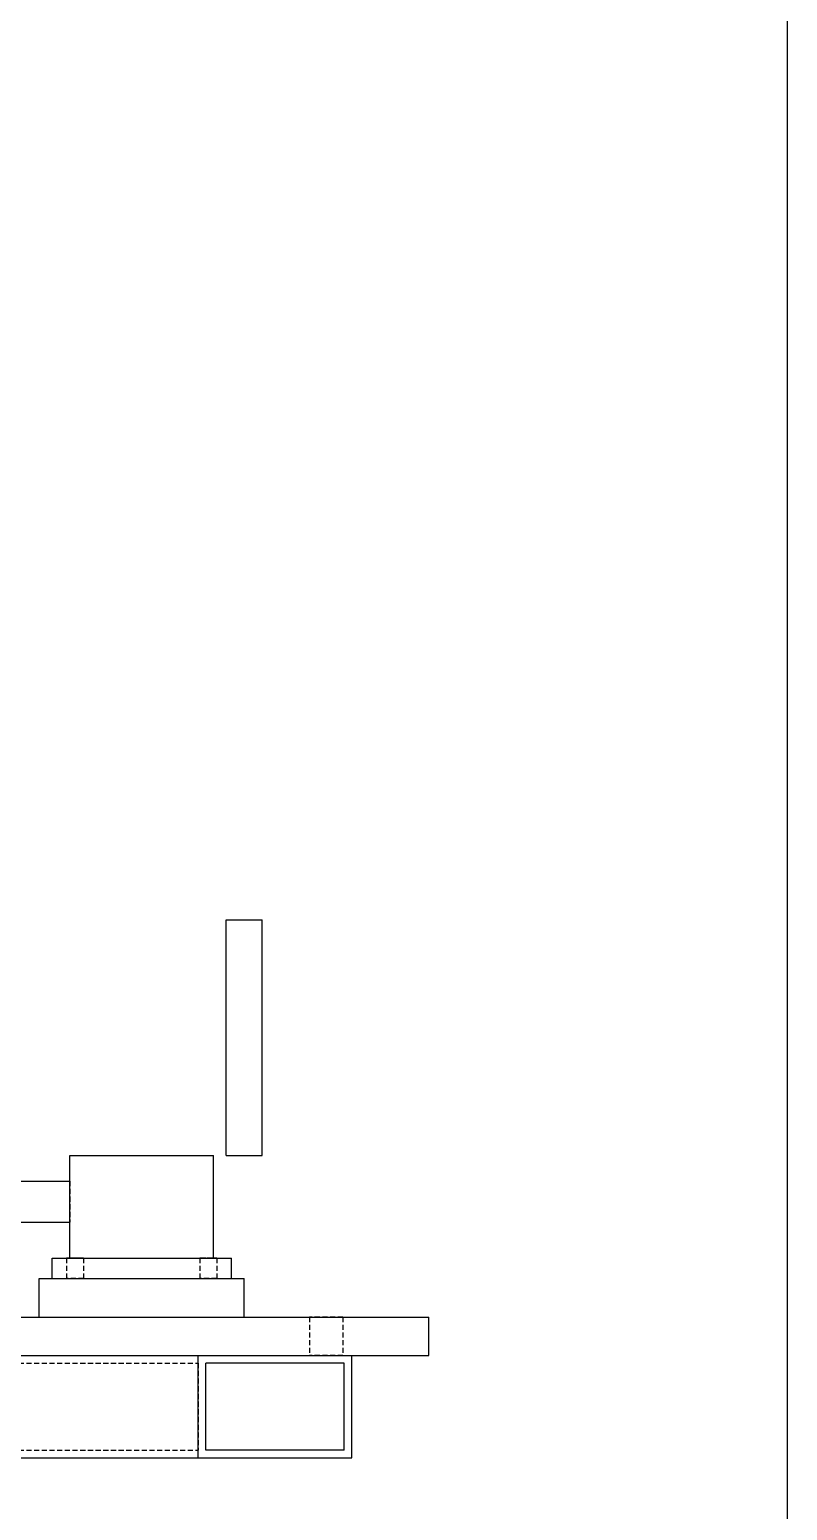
# Model space of a CAD drawing. Header units: metres. Extents: x -200 to 4040, y -1684 to 360.
# Drawn here: x 3744 to 4040, y -795 to -218 of the extents above; entities that cross this region are included whole.
import ezdxf

# ---------------------------------------------------------------- set-up
doc = ezdxf.new("R2010")
doc.units = ezdxf.units.M
doc.linetypes.add('DASHED2', pattern=[3, 2, -1])
for name, color, linetype in [('GIZLI', 8, 'DASHED2'), ('GORUNEN', 7, 'Continuous'), ('SINIR', 1, 'Continuous')]:
    doc.layers.add(name, color=color, linetype=linetype)

msp = doc.modelspace()

# ---------------------------------------------------------------- linework, layer by layer
at = {"layer": 'GIZLI'}
for points in [[(3821, -657), (3821, -565)], [(3821, -565), (3835, -565)], [(3821, -657), (3821, -565)], [(3821, -565), (3835, -565)], [(3821, -657), (3821, -565)], [(3821, -565), (3835, -565)], [(3835, -657), (3835, -565)], [(3835, -657), (3835, -565)], [(3835, -657), (3835, -565)], [(3760, -697), (3760, -657)], [(3760, -697), (3760, -657)], [(3760, -657), (3816, -657)], [(3760, -657), (3816, -657)], [(3760, -697), (3760, -657)], [(3760, -657), (3816, -657)], [(3816, -697), (3816, -657)], [(3816, -697), (3816, -657)], [(3816, -697), (3816, -657)], [(3821, -657), (3835, -657)], [(3821, -657), (3835, -657)], [(3821, -657), (3835, -657)], [(3708, -667), (3760, -667)], [(3760, -675), (3760, -667)], [(3760, -667), (3760, -683)], [(3760, -675), (3760, -667)], [(3760, -667), (3760, -683)], [(3760, -683), (3760, -675)], [(3760, -683), (3760, -675)], [(3708, -683), (3760, -683)], [(3753, -697), (3823, -697)], [(3753, -697), (3823, -697)], [(3753, -705), (3753, -697)], [(3753, -705), (3753, -697)], [(3753, -697), (3823, -697)], [(3753, -705), (3753, -697)], [(3760, -697), (3758.7, -697)], [(3758.7, -697), (3760, -697)], [(3760, -697), (3758.7, -697)], [(3758.7, -697), (3760, -697)], [(3760, -697), (3758.7, -697)], [(3758.7, -697), (3760, -697)], [(3760, -697), (3758.7, -697)], [(3758.7, -697), (3760, -697)], [(3758.7, -697), (3758.7, -705)], [(3758.7, -697), (3758.7, -705)], [(3758.7, -697), (3758.7, -705)], [(3758.7, -697), (3758.7, -705)], [(3760, -697), (3760.625, -697)], [(3760, -697), (3760.625, -697)], [(3765.3, -697), (3760, -697)], [(3760, -697), (3760.625, -697)], [(3760, -697), (3762, -697)], [(3760.625, -697), (3760, -697)], [(3760, -697), (3760.625, -697)], [(3760, -697), (3760.625, -697)], [(3765.3, -697), (3760, -697)], [(3760, -697), (3760.625, -697)], [(3760, -697), (3762, -697)], [(3760.625, -697), (3760, -697)], [(3760.625, -697), (3762, -697)], [(3763.375, -697), (3760.625, -697)], [(3760.625, -697), (3763.375, -697)], [(3760.625, -697), (3763.375, -697)], [(3760.625, -697), (3762, -697)], [(3763.375, -697), (3760.625, -697)], [(3760.625, -697), (3763.375, -697)], [(3760.625, -697), (3763.375, -697)], [(3762, -697), (3763.375, -697)], [(3762, -697), (3765.3, -697)], [(3762, -697), (3763.375, -697)], [(3762, -697), (3765.3, -697)], [(3763.375, -697), (3812.625, -697)], [(3763.375, -697), (3812.625, -697)], [(3763.375, -697), (3765.3, -697)], [(3765.3, -697), (3763.375, -697)], [(3763.375, -697), (3812.625, -697)], [(3763.375, -697), (3812.625, -697)], [(3763.375, -697), (3765.3, -697)], [(3765.3, -697), (3763.375, -697)], [(3765.3, -697), (3765.3, -705)], [(3765.3, -697), (3765.3, -705)], [(3765.3, -697), (3765.3, -705)], [(3765.3, -697), (3765.3, -705)], [(3812.625, -697), (3810.7, -697)], [(3810.7, -697), (3814, -697)], [(3816, -697), (3810.7, -697)], [(3810.7, -697), (3812.625, -697)], [(3812.625, -697), (3810.7, -697)], [(3810.7, -697), (3814, -697)], [(3816, -697), (3810.7, -697)], [(3810.7, -697), (3812.625, -697)], [(3810.7, -697), (3810.7, -705)], [(3810.7, -697), (3810.7, -705)], [(3810.7, -697), (3810.7, -705)], [(3810.7, -697), (3810.7, -705)], [(3815.375, -697), (3812.625, -697)], [(3812.625, -697), (3814, -697)], [(3812.625, -697), (3815.375, -697)], [(3812.625, -697), (3815.375, -697)], [(3815.375, -697), (3812.625, -697)], [(3812.625, -697), (3814, -697)], [(3812.625, -697), (3815.375, -697)], [(3812.625, -697), (3815.375, -697)], [(3814, -697), (3815.375, -697)], [(3814, -697), (3816, -697)], [(3814, -697), (3815.375, -697)], [(3814, -697), (3816, -697)], [(3815.375, -697), (3816, -697)], [(3815.375, -697), (3816, -697)], [(3816, -697), (3815.375, -697)], [(3815.375, -697), (3816, -697)], [(3815.375, -697), (3816, -697)], [(3815.375, -697), (3816, -697)], [(3816, -697), (3815.375, -697)], [(3815.375, -697), (3816, -697)], [(3816, -697), (3817.3, -697)], [(3817.3, -697), (3816, -697)], [(3816, -697), (3817.3, -697)], [(3817.3, -697), (3816, -697)], [(3816, -697), (3817.3, -697)], [(3817.3, -697), (3816, -697)], [(3816, -697), (3817.3, -697)], [(3817.3, -697), (3816, -697)], [(3817.3, -697), (3817.3, -705)], [(3817.3, -697), (3817.3, -705)], [(3817.3, -697), (3817.3, -705)], [(3817.3, -697), (3817.3, -705)], [(3823, -705), (3823, -697)], [(3823, -705), (3823, -697)], [(3823, -705), (3823, -697)], [(3748, -705), (3828, -705)], [(3748, -705), (3828, -705)], [(3748, -720), (3748, -705)], [(3748, -720), (3748, -705)], [(3748, -705), (3828, -705)], [(3748, -720), (3748, -705)], [(3753, -705), (3823, -705)], [(3753, -705), (3823, -705)], [(3753, -705), (3823, -705)], [(3753, -705), (3823, -705)], [(3765.3, -705), (3758.7, -705)], [(3758.7, -705), (3762, -705)], [(3765.3, -705), (3758.7, -705)], [(3758.7, -705), (3762, -705)], [(3765.3, -705), (3758.7, -705)], [(3758.7, -705), (3762, -705)], [(3765.3, -705), (3758.7, -705)], [(3758.7, -705), (3762, -705)], [(3762, -705), (3765.3, -705)], [(3762, -705), (3765.3, -705)], [(3762, -705), (3765.3, -705)], [(3762, -705), (3765.3, -705)], [(3817.3, -705), (3810.7, -705)], [(3810.7, -705), (3814, -705)], [(3817.3, -705), (3810.7, -705)], [(3810.7, -705), (3814, -705)], [(3817.3, -705), (3810.7, -705)], [(3810.7, -705), (3814, -705)], [(3817.3, -705), (3810.7, -705)], [(3810.7, -705), (3814, -705)], [(3814, -705), (3817.3, -705)], [(3814, -705), (3817.3, -705)], [(3814, -705), (3817.3, -705)], [(3814, -705), (3817.3, -705)], [(3828, -720), (3828, -705)], [(3828, -720), (3828, -705)], [(3828, -720), (3828, -705)], [(3380, -720), (3900, -720)], [(3748, -720), (3828, -720)], [(3748, -720), (3828, -720)], [(3748, -720), (3828, -720)], [(3748, -720), (3828, -720)], [(3866.5, -720), (3853.5, -720)], [(3853.5, -720), (3860, -720)], [(3866.5, -720), (3853.5, -720)], [(3853.5, -720), (3860, -720)], [(3866.5, -720), (3853.5, -720)], [(3853.5, -720), (3860, -720)], [(3853.5, -720), (3853.5, -735)], [(3853.5, -720), (3853.5, -735)], [(3853.5, -720), (3853.5, -735)], [(3860, -720), (3866.5, -720)], [(3860, -720), (3866.5, -720)], [(3860, -720), (3866.5, -720)], [(3866.5, -720), (3866.5, -735)], [(3866.5, -720), (3866.5, -735)], [(3866.5, -720), (3866.5, -735)], [(3900, -735), (3900, -720)], [(3380, -735), (3900, -735)], [(3470, -735), (3810, -735)], [(3470, -735), (3810, -735)], [(3470, -735), (3810, -735)], [(3470, -735), (3810, -735)], [(3470, -735), (3810, -735)], [(3470, -735), (3810, -735)], [(3470, -738), (3810, -738)], [(3470, -738), (3810, -738)], [(3470, -738), (3810, -738)], [(3470, -738), (3810, -738)], [(3470, -738), (3810, -738)], [(3470, -738), (3810, -738)], [(3810, -775), (3810, -735)], [(3810, -735), (3870, -735)], [(3810, -735), (3870, -735)], [(3810, -775), (3810, -735)], [(3810, -775), (3810, -735)], [(3810, -775), (3810, -735)], [(3810, -775), (3810, -735)], [(3810, -775), (3810, -735)], [(3810, -775), (3810, -735)], [(3810, -738), (3810, -772)], [(3810, -738), (3810, -772)], [(3810, -738), (3810, -772)], [(3810, -738), (3810, -772)], [(3810, -738), (3810, -772)], [(3810, -738), (3810, -772)], [(3867, -738), (3813, -738)], [(3813, -772), (3813, -738)], [(3866.5, -735), (3853.5, -735)], [(3853.5, -735), (3860, -735)], [(3866.5, -735), (3853.5, -735)], [(3853.5, -735), (3860, -735)], [(3866.5, -735), (3853.5, -735)], [(3853.5, -735), (3860, -735)], [(3860, -735), (3866.5, -735)], [(3860, -735), (3866.5, -735)], [(3860, -735), (3866.5, -735)], [(3867, -772), (3867, -738)], [(3870, -775), (3870, -735)], [(3470, -772), (3810, -772)], [(3470, -772), (3810, -772)], [(3470, -772), (3810, -772)], [(3470, -772), (3810, -772)], [(3470, -772), (3810, -772)], [(3470, -772), (3810, -772)], [(3867, -772), (3813, -772)], [(3470, -775), (3810, -775)], [(3470, -775), (3810, -775)], [(3470, -775), (3810, -775)], [(3470, -775), (3810, -775)], [(3470, -775), (3810, -775)], [(3810, -775), (3870, -775)]]:
    msp.add_lwpolyline(points, dxfattribs=at)
at = {"layer": 'GORUNEN'}
for points in [[(3821, -657), (3821, -565)], [(3821, -565), (3835, -565)], [(3835, -657), (3835, -565)], [(3760, -697), (3760, -657)], [(3760, -657), (3816, -657)], [(3816, -697), (3816, -657)], [(3821, -657), (3835, -657)], [(3740.5, -667), (3760, -667)], [(3737.5, -683), (3760, -683)], [(3753, -697), (3823, -697)], [(3753, -705), (3753, -697)], [(3823, -705), (3823, -697)], [(3748, -705), (3828, -705)], [(3748, -720), (3748, -705)], [(3828, -720), (3828, -705)], [(3380, -720), (3900, -720)], [(3900, -735), (3900, -720)], [(3380, -735), (3900, -735)], [(3810, -775), (3810, -735)], [(3867, -738), (3813, -738)], [(3813, -772), (3813, -738)], [(3867, -772), (3867, -738)], [(3870, -775), (3870, -735)], [(3867, -772), (3813, -772)], [(3470, -775), (3810, -775)], [(3810, -775), (3870, -775)]]:
    msp.add_lwpolyline(points, dxfattribs=at)
at = {"layer": 'SINIR'}
msp.add_lwpolyline([(-200, -1684), (4040, -1684), (4040, 360), (-200, 360)], close=True, dxfattribs=at)

doc.saveas('drawing.dxf')
